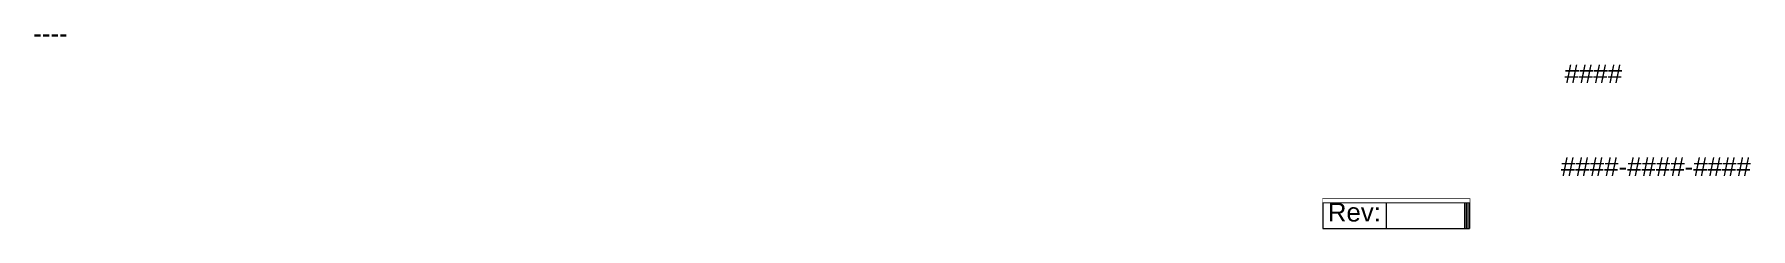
# Paper-space layout 'HN-A3' of a CAD drawing. Header units: metres. Extents: x 207 to 393, y 6 to 27.
import ezdxf

# ---------------------------------------------------------------- set-up
doc = ezdxf.new("R2010")
doc.units = ezdxf.units.M
doc.header["$MEASUREMENT"] = 0
doc.layers.get('0').update_dxf_attribs({"lineweight": 35})
doc.layers.get('Defpoints').update_dxf_attribs({"color": 9, "lineweight": 0})
doc.layers.add('6-TEXT', color=6, linetype='Continuous', lineweight=15)
doc.styles.add('Arial', font='arial.TTF')
doc.styles.add('Roman', font='romans')

# ---------------------------------------------------------------- blocks, each defined once
blk = doc.blocks.new('*T31')
at = {"layer": 'Defpoints', "color": 8, "linetype": 'ByBlock', "lineweight": 0, "transparency": 16777216}
for p, q in [((0, 0), (15.87, 0)), ((0, 0), (0, -3.23)), ((15.87, 0), (15.87, -3.23)), ((0, -0.21), (15.87, -0.21)), ((0, -0.41), (15.87, -0.41)), ((6.84, -0.21), (6.84, -3.23)), ((15.31, -0.21), (15.31, -3.23)), ((15.5, -0.21), (15.5, -3.23)), ((15.68, -0.21), (15.68, -3.23)), ((0, -3.23), (15.87, -3.23))]:
    blk.add_line(p, q, dxfattribs=at)
at = {"color": 4, "transparency": 16777216, "insert": (3.42, -0.47), "char_height": 2, "width": 6.7236, "attachment_point": 2, "style": 'Arial'}
blk.add_mtext('Rev:', dxfattribs=at)
at = {"color": 250, "transparency": 16777216, "insert": (11.08, -0.31), "char_height": 0.065, "width": 8.35, "attachment_point": 5, "style": 'Roman'}
blk.add_mtext('Rev', dxfattribs=at)
blk = doc.blocks.new('vaac_RevBlock')
blk.add_blockref('*T31', (0, 0))
blk.add_wipeout([(0, 0), (15.87, 0), (15.87, -0.41), (0, -0.41)])

psp = doc.layouts.new('HN-A3')

# ---------------------------------------------------------------- block references
psp.add_blockref('vaac_RevBlock', (346.52, 8.95))

# ---------------------------------------------------------------- texts
at = {"layer": '6-TEXT', "color": 4, "char_height": 2, "style": 'Arial'}
for s, insert, width, attachment_point in [('{\\fArial Greek|b0|i0|c161|p34;----}', (207.25, 27.76), 26.1364, 1), ('####', (375.75, 22.39), 60, 5), ('{\\fArial Greek|b0|i0|c161|p34;####}-####-####', (372.25, 13.39), 9.6303, 1)]:
    psp.add_mtext(s, dxfattribs=dict(at, insert=insert, width=width, attachment_point=attachment_point))

doc.saveas('drawing.dxf')
